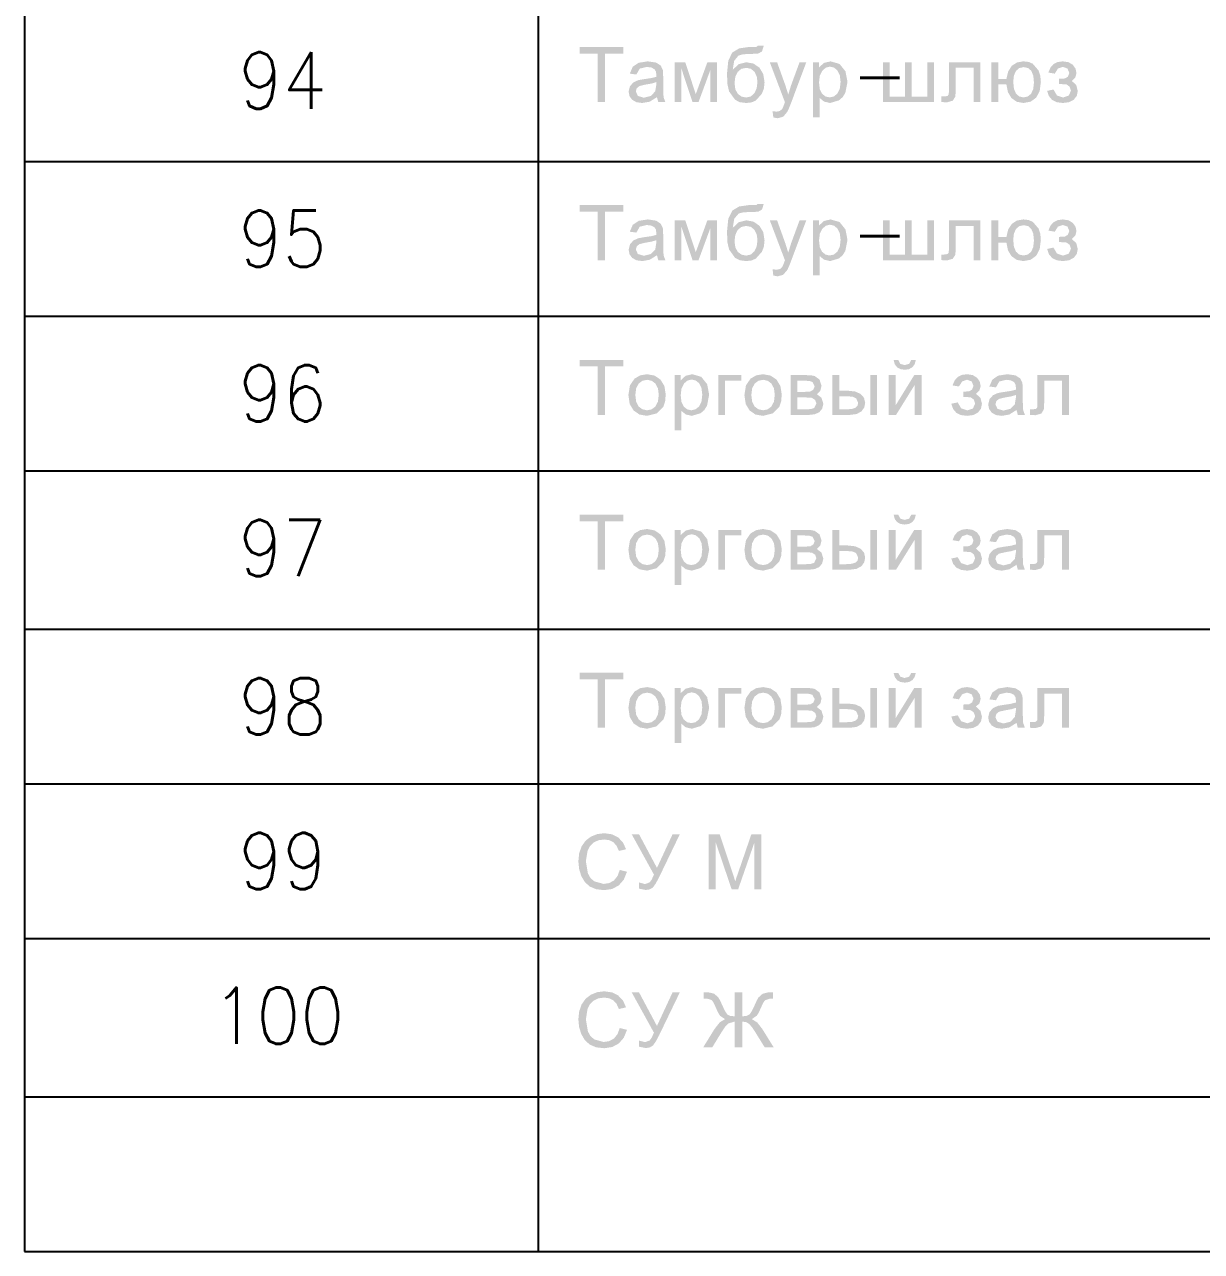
# Model space of a CAD drawing. Header units: millimetres. Extents: x 0 to 420, y 0 to 297.
# Drawn here: x 28.91 to 44.04, y 34.59 to 50.36 of the extents above; entities that cross this region are included whole.
import ezdxf

# ---------------------------------------------------------------- set-up
doc = ezdxf.new("R2010")
doc.units = ezdxf.units.MM
doc.layers.get('0').update_dxf_attribs({"linetype": 'CONTINUOUS'})
doc.styles.get("Standard").update_dxf_attribs({"font": 'STANDARD'})

msp = doc.modelspace()

# ---------------------------------------------------------------- hatches: boundary and pattern name
at = {"true_color": 0x0000fb}
for points in [[(36.281982, 49.360667), (36.281982, 49.984091), (36.048818, 49.984091), (36.048818, 50.067876), (36.609404, 50.067876), (36.609404, 49.984091), (36.375137, 49.984091), (36.375137, 49.360667)], [(37.271629, 49.872746), (37.406677, 49.872746), (37.541173, 49.463193), (37.690553, 49.872746), (37.815678, 49.872746), (37.815678, 49.360667), (37.728586, 49.360667), (37.728586, 49.772976), (37.577002, 49.360667), (37.499281, 49.360667), (37.356516, 49.792819), (37.356516, 49.360667), (37.271629, 49.360667)], [(38.538076, 49.163332), (38.528706, 49.244911), (38.578315, 49.237194), (38.624066, 49.247116), (38.652729, 49.273575), (38.663547, 49.296588), (38.679739, 49.338618), (38.687456, 49.359564), (38.492877, 49.872746), (38.586583, 49.872746), (38.692968, 49.576192), (38.729899, 49.457681), (38.765728, 49.574538), (38.87542, 49.872746), (38.961961, 49.872746), (38.767382, 49.351847), (38.739339, 49.280672), (38.718324, 49.235541), (38.665407, 49.172702), (38.5943, 49.152859)], [(39.945799, 49.872746), (40.032891, 49.872746), (40.032891, 49.432325), (40.230778, 49.432325), (40.230778, 49.872746), (40.317319, 49.872746), (40.317319, 49.432325), (40.515756, 49.432325), (40.515756, 49.872746), (40.601746, 49.872746), (40.601746, 49.360667), (39.945799, 49.360667)], [(40.795158, 49.872746), (41.198648, 49.872746), (41.198648, 49.360667), (41.112107, 49.360667), (41.112107, 49.801088), (40.88225, 49.801088), (40.88225, 49.545875), (40.880666, 49.471599), (40.876187, 49.427915), (40.844217, 49.378306), (40.769251, 49.357359), (40.699247, 49.361218), (40.699247, 49.433427), (40.737281, 49.433427), (40.775866, 49.438939), (40.7913, 49.456578), (40.794056, 49.482141), (40.795158, 49.535402)], [(42.212016, 49.592177), (42.212016, 49.659977), (42.286981, 49.664386), (42.324464, 49.687537), (42.342654, 49.736044), (42.318952, 49.792268), (42.258869, 49.813214), (42.196375, 49.791441), (42.155792, 49.726674), (42.073661, 49.740454), (42.099585, 49.803396), (42.139255, 49.848354), (42.192568, 49.875329), (42.25942, 49.884321), (42.332525, 49.873159), (42.387853, 49.839673), (42.422856, 49.790546), (42.434707, 49.732737), (42.419479, 49.676237), (42.374073, 49.632967), (42.431951, 49.58005), (42.451243, 49.503983), (42.438565, 49.44142), (42.401083, 49.392086), (42.340725, 49.35984), (42.260523, 49.349091), (42.182164, 49.358815), (42.122305, 49.388021), (42.080844, 49.43676), (42.057675, 49.505085), (42.139255, 49.522173), (42.183904, 49.446105), (42.262176, 49.419095), (42.334937, 49.4439), (42.364151, 49.50729), (42.345961, 49.559104), (42.306825, 49.587216), (42.231859, 49.592728)], [(36.281982, 47.328667), (36.281982, 47.952091), (36.048818, 47.952091), (36.048818, 48.035876), (36.609404, 48.035876), (36.609404, 47.952091), (36.375137, 47.952091), (36.375137, 47.328667)], [(37.271629, 47.840746), (37.406677, 47.840746), (37.541173, 47.431193), (37.690553, 47.840746), (37.815678, 47.840746), (37.815678, 47.328667), (37.728586, 47.328667), (37.728586, 47.740976), (37.577002, 47.328667), (37.499281, 47.328667), (37.356516, 47.760819), (37.356516, 47.328667), (37.271629, 47.328667)], [(38.538076, 47.131332), (38.528706, 47.212911), (38.578315, 47.205194), (38.624066, 47.215116), (38.652729, 47.241575), (38.663547, 47.264588), (38.679739, 47.306618), (38.687456, 47.327564), (38.492877, 47.840746), (38.586583, 47.840746), (38.692968, 47.544192), (38.729899, 47.425681), (38.765728, 47.542538), (38.87542, 47.840746), (38.961961, 47.840746), (38.767382, 47.319847), (38.739339, 47.248672), (38.718324, 47.203541), (38.665407, 47.140702), (38.5943, 47.120859)], [(39.945799, 47.840746), (40.032891, 47.840746), (40.032891, 47.400325), (40.230778, 47.400325), (40.230778, 47.840746), (40.317319, 47.840746), (40.317319, 47.400325), (40.515756, 47.400325), (40.515756, 47.840746), (40.601746, 47.840746), (40.601746, 47.328667), (39.945799, 47.328667)], [(40.795158, 47.840746), (41.198648, 47.840746), (41.198648, 47.328667), (41.112107, 47.328667), (41.112107, 47.769088), (40.88225, 47.769088), (40.88225, 47.513875), (40.880666, 47.439599), (40.876187, 47.395915), (40.844217, 47.346306), (40.769251, 47.325359), (40.699247, 47.329218), (40.699247, 47.401427), (40.737281, 47.401427), (40.775866, 47.406939), (40.7913, 47.424578), (40.794056, 47.450141), (40.795158, 47.503402)], [(42.212016, 47.560177), (42.212016, 47.627977), (42.286981, 47.632386), (42.324464, 47.655537), (42.342654, 47.704044), (42.318952, 47.760268), (42.258869, 47.781214), (42.196375, 47.759441), (42.155792, 47.694674), (42.073661, 47.708454), (42.099585, 47.771396), (42.139255, 47.816354), (42.192568, 47.843329), (42.25942, 47.852321), (42.332525, 47.841159), (42.387853, 47.807673), (42.422856, 47.758546), (42.434707, 47.700737), (42.419479, 47.644237), (42.374073, 47.600967), (42.431951, 47.54805), (42.451243, 47.471983), (42.438565, 47.40942), (42.401083, 47.360086), (42.340725, 47.32784), (42.260523, 47.317091), (42.182164, 47.326815), (42.122305, 47.356021), (42.080844, 47.40476), (42.057675, 47.473085), (42.139255, 47.490173), (42.183904, 47.414105), (42.262176, 47.387095), (42.334937, 47.4119), (42.364151, 47.47529), (42.345961, 47.527104), (42.306825, 47.555216), (42.231859, 47.560728)], [(36.281982, 45.339), (36.281982, 45.962424), (36.048818, 45.962424), (36.048818, 46.046209), (36.609404, 46.046209), (36.609404, 45.962424), (36.375137, 45.962424), (36.375137, 45.339)], [(37.830742, 45.851079), (38.125643, 45.851079), (38.125643, 45.779421), (37.917834, 45.779421), (37.917834, 45.339), (37.830742, 45.339)], [(40.980514, 45.57051), (40.980514, 45.63831), (41.055479, 45.64272), (41.092962, 45.665871), (41.111152, 45.714378), (41.08745, 45.770602), (41.027367, 45.791548), (40.964873, 45.769775), (40.92429, 45.705007), (40.842159, 45.718787), (40.868083, 45.781729), (40.907754, 45.826688), (40.961066, 45.853663), (41.027919, 45.862655), (41.101023, 45.851492), (41.156352, 45.818006), (41.191354, 45.768879), (41.203205, 45.71107), (41.187978, 45.654571), (41.142571, 45.6113), (41.200449, 45.558384), (41.219741, 45.482316), (41.207063, 45.419753), (41.169581, 45.370419), (41.109223, 45.338173), (41.029021, 45.327424), (40.950662, 45.337148), (40.890804, 45.366354), (40.849342, 45.415094), (40.826174, 45.483418), (40.907754, 45.500506), (40.952402, 45.424438), (41.030675, 45.397429), (41.103435, 45.422234), (41.132649, 45.485623), (41.114459, 45.537437), (41.075323, 45.565549), (41.000358, 45.571062)], [(41.933106, 45.851079), (42.336596, 45.851079), (42.336596, 45.339), (42.250055, 45.339), (42.250055, 45.779421), (42.020198, 45.779421), (42.020198, 45.524208), (42.018614, 45.449932), (42.014135, 45.406248), (41.982165, 45.356639), (41.907199, 45.335693), (41.837195, 45.339551), (41.837195, 45.41176), (41.875229, 45.41176), (41.913814, 45.417273), (41.929248, 45.434911), (41.932004, 45.460474), (41.933106, 45.513735)], [(36.281982, 43.349333), (36.281982, 43.972758), (36.048818, 43.972758), (36.048818, 44.056543), (36.609404, 44.056543), (36.609404, 43.972758), (36.375137, 43.972758), (36.375137, 43.349333)], [(37.830742, 43.861412), (38.125643, 43.861412), (38.125643, 43.789754), (37.917834, 43.789754), (37.917834, 43.349333), (37.830742, 43.349333)], [(40.980514, 43.580844), (40.980514, 43.648643), (41.055479, 43.653053), (41.092962, 43.676204), (41.111152, 43.724711), (41.08745, 43.780935), (41.027367, 43.801881), (40.964873, 43.780108), (40.92429, 43.71534), (40.842159, 43.729121), (40.868083, 43.792063), (40.907754, 43.837021), (40.961066, 43.863996), (41.027919, 43.872988), (41.101023, 43.861826), (41.156352, 43.828339), (41.191354, 43.779212), (41.203205, 43.721404), (41.187978, 43.664904), (41.142571, 43.621634), (41.200449, 43.568717), (41.219741, 43.492649), (41.207063, 43.430086), (41.169581, 43.380753), (41.109223, 43.348507), (41.029021, 43.337758), (40.950662, 43.347482), (40.890804, 43.376687), (40.849342, 43.425427), (40.826174, 43.493752), (40.907754, 43.510839), (40.952402, 43.434772), (41.030675, 43.407762), (41.103435, 43.432567), (41.132649, 43.495957), (41.114459, 43.547771), (41.075323, 43.575883), (41.000358, 43.581395)], [(41.933106, 43.861412), (42.336596, 43.861412), (42.336596, 43.349333), (42.250055, 43.349333), (42.250055, 43.789754), (42.020198, 43.789754), (42.020198, 43.534542), (42.018614, 43.460265), (42.014135, 43.416582), (41.982165, 43.366972), (41.907199, 43.346026), (41.837195, 43.349885), (41.837195, 43.422094), (41.875229, 43.422094), (41.913814, 43.427606), (41.929248, 43.445245), (41.932004, 43.470807), (41.933106, 43.524069)], [(36.281982, 41.317333), (36.281982, 41.940758), (36.048818, 41.940758), (36.048818, 42.024543), (36.609404, 42.024543), (36.609404, 41.940758), (36.375137, 41.940758), (36.375137, 41.317333)], [(37.830742, 41.829412), (38.125643, 41.829412), (38.125643, 41.757754), (37.917834, 41.757754), (37.917834, 41.317333), (37.830742, 41.317333)], [(40.980514, 41.548844), (40.980514, 41.616643), (41.055479, 41.621053), (41.092962, 41.644204), (41.111152, 41.692711), (41.08745, 41.748935), (41.027367, 41.769881), (40.964873, 41.748108), (40.92429, 41.68334), (40.842159, 41.697121), (40.868083, 41.760063), (40.907754, 41.805021), (40.961066, 41.831996), (41.027919, 41.840988), (41.101023, 41.829826), (41.156352, 41.796339), (41.191354, 41.747212), (41.203205, 41.689404), (41.187978, 41.632904), (41.142571, 41.589634), (41.200449, 41.536717), (41.219741, 41.460649), (41.207063, 41.398086), (41.169581, 41.348753), (41.109223, 41.316507), (41.029021, 41.305758), (40.950662, 41.315482), (40.890804, 41.344687), (40.849342, 41.393427), (40.826174, 41.461752), (40.907754, 41.478839), (40.952402, 41.402772), (41.030675, 41.375762), (41.103435, 41.400567), (41.132649, 41.463957), (41.114459, 41.515771), (41.075323, 41.543883), (41.000358, 41.549395)], [(41.933106, 41.829412), (42.336596, 41.829412), (42.336596, 41.317333), (42.250055, 41.317333), (42.250055, 41.757754), (42.020198, 41.757754), (42.020198, 41.502542), (42.018614, 41.428265), (42.014135, 41.384582), (41.982165, 41.334972), (41.907199, 41.314026), (41.837195, 41.317885), (41.837195, 41.390094), (41.875229, 41.390094), (41.913814, 41.395606), (41.929248, 41.413245), (41.932004, 41.438807), (41.933106, 41.492069)], [(36.564314, 39.491047), (36.65747, 39.467345), (36.616128, 39.365576), (36.551636, 39.291507), (36.466887, 39.245894), (36.364774, 39.230873), (36.261146, 39.242449), (36.179015, 39.277175), (36.115763, 39.334157), (36.069874, 39.412223), (36.041624, 39.503518), (36.032391, 39.601841), (36.042796, 39.70485), (36.074284, 39.794215), (36.125478, 39.8667), (36.194449, 39.919341), (36.276304, 39.951587), (36.366428, 39.962336), (36.463717, 39.948762), (36.54447, 39.908317), (36.606069, 39.842998), (36.645343, 39.756181), (36.55329, 39.734684), (36.523111, 39.801174), (36.482183, 39.846581), (36.429198, 39.872901), (36.364223, 39.881859), (36.289327, 39.872006), (36.228073, 39.842722), (36.181426, 39.797178), (36.150903, 39.737991), (36.128854, 39.602392), (36.155313, 39.444745), (36.188868, 39.385627), (36.236892, 39.343872), (36.357057, 39.310799), (36.429749, 39.32203), (36.490451, 39.355999), (36.536064, 39.412568)], [(36.7172, 39.950209), (36.811458, 39.950209), (37.042417, 39.516954), (37.243611, 39.950209), (37.336766, 39.950209), (37.071632, 39.400096), (37.026294, 39.314589), (36.990052, 39.265049), (36.951191, 39.241002), (36.899101, 39.233078), (36.810356, 39.250166), (36.810356, 39.330092), (36.889731, 39.308595), (36.948711, 39.330643), (36.974825, 39.366472), (37.003832, 39.430413)], [(37.707284, 39.243), (37.707284, 39.950209), (37.848395, 39.950209), (38.015414, 39.449706), (38.049038, 39.344975), (38.064334, 39.392379), (38.087072, 39.457974), (38.256295, 39.950209), (38.381972, 39.950209), (38.381972, 39.243), (38.292124, 39.243), (38.292124, 39.835005), (38.08652, 39.243), (38.002184, 39.243), (37.797684, 39.844927), (37.797684, 39.243)], [(36.564314, 37.459047), (36.65747, 37.435345), (36.616128, 37.333576), (36.551636, 37.259507), (36.466887, 37.213894), (36.364774, 37.198873), (36.261146, 37.210449), (36.179015, 37.245175), (36.115763, 37.302157), (36.069874, 37.380223), (36.041624, 37.471518), (36.032391, 37.569841), (36.042796, 37.67285), (36.074284, 37.762215), (36.125478, 37.8347), (36.194449, 37.887341), (36.276304, 37.919587), (36.366428, 37.930336), (36.463717, 37.916762), (36.54447, 37.876317), (36.606069, 37.810998), (36.645343, 37.724181), (36.55329, 37.702684), (36.523111, 37.769174), (36.482183, 37.814581), (36.429198, 37.840901), (36.364223, 37.849859), (36.289327, 37.840006), (36.228073, 37.810722), (36.181426, 37.765178), (36.150903, 37.705991), (36.128854, 37.570392), (36.155313, 37.412745), (36.188868, 37.353627), (36.236892, 37.311872), (36.357057, 37.278799), (36.429749, 37.29003), (36.490451, 37.323999), (36.536064, 37.380568)], [(36.7172, 37.918209), (36.811458, 37.918209), (37.042417, 37.484954), (37.243611, 37.918209), (37.336766, 37.918209), (37.071632, 37.368096), (37.026294, 37.282589), (36.990052, 37.233049), (36.951191, 37.209002), (36.899101, 37.201078), (36.810356, 37.218166), (36.810356, 37.298092), (36.889731, 37.276595), (36.948711, 37.298643), (36.974825, 37.334472), (37.003832, 37.398413)], [(38.137783, 37.918209), (38.137783, 37.608426), (38.196143, 37.614696), (38.232592, 37.633782), (38.261945, 37.67595), (38.298738, 37.752845), (38.325197, 37.812031), (38.346694, 37.850961), (38.401264, 37.898917), (38.478434, 37.91876), (38.53521, 37.917658), (38.53521, 37.836629), (38.51702, 37.837181), (38.498278, 37.837732), (38.431581, 37.815683), (38.407672, 37.781783), (38.380869, 37.723079), (38.351862, 37.658587), (38.327401, 37.618899), (38.261807, 37.572597), (38.330089, 37.531187), (38.396303, 37.446369), (38.542375, 37.211), (38.42662, 37.211), (38.308109, 37.402823), (38.264701, 37.467729), (38.228734, 37.51031), (38.18946, 37.533874), (38.137783, 37.541729), (38.137783, 37.211), (38.041872, 37.211), (38.041872, 37.541729), (37.960292, 37.517476), (37.921845, 37.47896), (37.87761, 37.412745), (37.753586, 37.211), (37.63728, 37.211), (37.782801, 37.446369), (37.849705, 37.531601), (37.917849, 37.572597), (37.855561, 37.613938), (37.829172, 37.654039), (37.798235, 37.723079), (37.770054, 37.784815), (37.746421, 37.818439), (37.681928, 37.837732), (37.643895, 37.836629), (37.643895, 37.917658), (37.659949, 37.918416), (37.697914, 37.91876), (37.778391, 37.899468), (37.831859, 37.851512), (37.85377, 37.812307), (37.881468, 37.752845), (37.91778, 37.675054), (37.947063, 37.633231), (37.983305, 37.615041), (38.041872, 37.608426), (38.041872, 37.918209)]]:
    msp.add_hatch(color=0, dxfattribs=at).paths.add_polyline_path(points, flags=0)
h = msp.add_hatch(color=0, dxfattribs=at)
h.paths.add_polyline_path([(38.338831, 50.084412), (38.41545, 50.083861), (38.392299, 50.011652), (38.3471, 49.985745), (38.306034, 49.981542), (38.23851, 49.980233), (38.148042, 49.974927), (38.091887, 49.959286), (38.035663, 49.892589), (38.01637, 49.775732), (38.092989, 49.848492), (38.192208, 49.872746), (38.284399, 49.855382), (38.359226, 49.803293), (38.408836, 49.72185), (38.425372, 49.616431), (38.416828, 49.534575), (38.391748, 49.469256), (38.312924, 49.38051), (38.258767, 49.356946), (38.188901, 49.349091), (38.107459, 49.359426), (38.046687, 49.390432), (37.969517, 49.497368), (37.949191, 49.586734), (37.942508, 49.724469), (37.959526, 49.894036), (38.010858, 49.997872), (38.098088, 50.050719), (38.222525, 50.068427), (38.291978, 50.068978), (38.323397, 50.071183)], flags=0)
h.paths.add_polyline_path([(38.334422, 49.618635), (38.324913, 49.691258), (38.296388, 49.749825), (38.250844, 49.788272), (38.190003, 49.801088), (38.125856, 49.787514), (38.078658, 49.747069), (38.049168, 49.683748), (38.039521, 49.60265), (38.05027, 49.523757), (38.082516, 49.465949), (38.130817, 49.43074), (38.189452, 49.419095), (38.247812, 49.432738), (38.294183, 49.473666), (38.324224, 49.537262)], flags=0)
h = msp.add_hatch(color=0, dxfattribs=at)
h.paths.add_polyline_path([(37.042142, 49.424056), (36.948987, 49.365628), (36.853075, 49.349091), (36.778386, 49.359426), (36.72354, 49.390432), (36.689571, 49.437286), (36.67834, 49.495714), (36.695428, 49.564065), (36.740076, 49.614226), (36.802915, 49.642889), (36.880085, 49.656118), (36.970898, 49.669347), (37.034425, 49.685884), (37.034976, 49.708484), (37.028844, 49.753614), (37.010723, 49.783449), (36.968968, 49.805291), (36.911504, 49.812663), (36.821105, 49.791166), (36.77811, 49.715098), (36.693223, 49.726674), (36.731257, 49.814868), (36.807876, 49.866131), (36.924182, 49.884321), (37.030567, 49.868887), (37.0912, 49.829751), (37.11821, 49.771322), (37.12262, 49.690845), (37.12262, 49.575089), (37.123929, 49.476353), (37.128132, 49.421852), (37.15018, 49.360667), (37.05923, 49.360667)], flags=0)
h.paths.add_polyline_path([(37.034425, 49.617533), (36.975376, 49.599618), (36.892763, 49.585011), (36.817246, 49.567372), (36.783071, 49.53926), (36.770944, 49.497919), (36.796851, 49.440042), (36.874022, 49.416891), (36.963318, 49.438939), (37.020645, 49.499022), (37.034425, 49.586114)], flags=0)
h = msp.add_hatch(color=0, dxfattribs=at)
h.paths.add_polyline_path([(39.046717, 49.164434), (39.046717, 49.872746), (39.126092, 49.872746), (39.126092, 49.8066), (39.188931, 49.864477), (39.274369, 49.884321), (39.390124, 49.850697), (39.465641, 49.755337), (39.491548, 49.62084), (39.463436, 49.479178), (39.428778, 49.423505), (39.381305, 49.382715), (39.268306, 49.349091), (39.190033, 49.367281), (39.133809, 49.413583), (39.133809, 49.164434)], flags=0)
h.paths.add_polyline_path([(39.125541, 49.613674), (39.135463, 49.527616), (39.165229, 49.467602), (39.209395, 49.432394), (39.262243, 49.420749), (39.315986, 49.432807), (39.361461, 49.469256), (39.392467, 49.531681), (39.402802, 49.621391), (39.392605, 49.706623), (39.362564, 49.767464), (39.31826, 49.804188), (39.266101, 49.816522), (39.213942, 49.80343), (39.167985, 49.764707), (39.136014, 49.700973)], flags=0)
h = msp.add_hatch(color=0, dxfattribs=at)
h.paths.add_polyline_path([(41.342394, 49.872746), (41.428935, 49.872746), (41.428935, 49.658874), (41.534217, 49.658874), (41.557092, 49.755475), (41.603119, 49.826444), (41.668782, 49.869852), (41.751396, 49.884321), (41.820849, 49.876466), (41.873765, 49.852902), (41.947628, 49.766912), (41.96947, 49.702076), (41.976843, 49.618635), (41.961684, 49.502122), (41.91676, 49.417442), (41.845653, 49.36611), (41.753049, 49.349091), (41.666646, 49.36487), (41.59926, 49.412481), (41.553923, 49.488066), (41.534217, 49.587216), (41.428935, 49.587216), (41.428935, 49.360667), (41.342394, 49.360667)], flags=0)
h.paths.add_polyline_path([(41.756356, 49.810458), (41.699306, 49.798125), (41.657138, 49.7614), (41.630611, 49.702765), (41.62186, 49.624699), (41.630611, 49.53299), (41.657138, 49.469807), (41.698892, 49.432876), (41.753049, 49.420749), (41.806724, 49.43198), (41.850063, 49.465949), (41.878588, 49.52548), (41.888097, 49.613123), (41.879829, 49.699182), (41.855024, 49.760849), (41.813958, 49.798056)], flags=0)
h = msp.add_hatch(color=0, dxfattribs=at)
h.paths.add_polyline_path([(38.338831, 48.052412), (38.41545, 48.051861), (38.392299, 47.979652), (38.3471, 47.953745), (38.306034, 47.949542), (38.23851, 47.948233), (38.148042, 47.942927), (38.091887, 47.927286), (38.035663, 47.860589), (38.01637, 47.743732), (38.092989, 47.816492), (38.192208, 47.840746), (38.284399, 47.823382), (38.359226, 47.771293), (38.408836, 47.68985), (38.425372, 47.584431), (38.416828, 47.502575), (38.391748, 47.437256), (38.312924, 47.34851), (38.258767, 47.324946), (38.188901, 47.317091), (38.107459, 47.327426), (38.046687, 47.358432), (37.969517, 47.465368), (37.949191, 47.554734), (37.942508, 47.692469), (37.959526, 47.862036), (38.010858, 47.965872), (38.098088, 48.018719), (38.222525, 48.036427), (38.291978, 48.036978), (38.323397, 48.039183)], flags=0)
h.paths.add_polyline_path([(38.334422, 47.586635), (38.324913, 47.659258), (38.296388, 47.717825), (38.250844, 47.756272), (38.190003, 47.769088), (38.125856, 47.755514), (38.078658, 47.715069), (38.049168, 47.651748), (38.039521, 47.57065), (38.05027, 47.491757), (38.082516, 47.433949), (38.130817, 47.39874), (38.189452, 47.387095), (38.247812, 47.400738), (38.294183, 47.441666), (38.324224, 47.505262)], flags=0)
h = msp.add_hatch(color=0, dxfattribs=at)
h.paths.add_polyline_path([(37.042142, 47.392056), (36.948987, 47.333628), (36.853075, 47.317091), (36.778386, 47.327426), (36.72354, 47.358432), (36.689571, 47.405286), (36.67834, 47.463714), (36.695428, 47.532065), (36.740076, 47.582226), (36.802915, 47.610889), (36.880085, 47.624118), (36.970898, 47.637347), (37.034425, 47.653884), (37.034976, 47.676484), (37.028844, 47.721614), (37.010723, 47.751449), (36.968968, 47.773291), (36.911504, 47.780663), (36.821105, 47.759166), (36.77811, 47.683098), (36.693223, 47.694674), (36.731257, 47.782868), (36.807876, 47.834131), (36.924182, 47.852321), (37.030567, 47.836887), (37.0912, 47.797751), (37.11821, 47.739322), (37.12262, 47.658845), (37.12262, 47.543089), (37.123929, 47.444353), (37.128132, 47.389852), (37.15018, 47.328667), (37.05923, 47.328667)], flags=0)
h.paths.add_polyline_path([(37.034425, 47.585533), (36.975376, 47.567618), (36.892763, 47.553011), (36.817246, 47.535372), (36.783071, 47.50726), (36.770944, 47.465919), (36.796851, 47.408042), (36.874022, 47.384891), (36.963318, 47.406939), (37.020645, 47.467022), (37.034425, 47.554114)], flags=0)
h = msp.add_hatch(color=0, dxfattribs=at)
h.paths.add_polyline_path([(39.046717, 47.132434), (39.046717, 47.840746), (39.126092, 47.840746), (39.126092, 47.7746), (39.188931, 47.832477), (39.274369, 47.852321), (39.390124, 47.818697), (39.465641, 47.723337), (39.491548, 47.58884), (39.463436, 47.447178), (39.428778, 47.391505), (39.381305, 47.350715), (39.268306, 47.317091), (39.190033, 47.335281), (39.133809, 47.381583), (39.133809, 47.132434)], flags=0)
h.paths.add_polyline_path([(39.125541, 47.581674), (39.135463, 47.495616), (39.165229, 47.435602), (39.209395, 47.400394), (39.262243, 47.388749), (39.315986, 47.400807), (39.361461, 47.437256), (39.392467, 47.499681), (39.402802, 47.589391), (39.392605, 47.674623), (39.362564, 47.735464), (39.31826, 47.772188), (39.266101, 47.784522), (39.213942, 47.77143), (39.167985, 47.732707), (39.136014, 47.668973)], flags=0)
h = msp.add_hatch(color=0, dxfattribs=at)
h.paths.add_polyline_path([(41.342394, 47.840746), (41.428935, 47.840746), (41.428935, 47.626874), (41.534217, 47.626874), (41.557092, 47.723475), (41.603119, 47.794444), (41.668782, 47.837852), (41.751396, 47.852321), (41.820849, 47.844466), (41.873765, 47.820902), (41.947628, 47.734912), (41.96947, 47.670076), (41.976843, 47.586635), (41.961684, 47.470122), (41.91676, 47.385442), (41.845653, 47.33411), (41.753049, 47.317091), (41.666646, 47.33287), (41.59926, 47.380481), (41.553923, 47.456066), (41.534217, 47.555216), (41.428935, 47.555216), (41.428935, 47.328667), (41.342394, 47.328667)], flags=0)
h.paths.add_polyline_path([(41.756356, 47.778458), (41.699306, 47.766125), (41.657138, 47.7294), (41.630611, 47.670765), (41.62186, 47.592699), (41.630611, 47.50099), (41.657138, 47.437807), (41.698892, 47.400876), (41.753049, 47.388749), (41.806724, 47.39998), (41.850063, 47.433949), (41.878588, 47.49348), (41.888097, 47.581123), (41.879829, 47.667182), (41.855024, 47.728849), (41.813958, 47.766056)], flags=0)
h = msp.add_hatch(color=0, dxfattribs=at)
h.paths.add_polyline_path([(40.021957, 45.851079), (40.109049, 45.851079), (40.109049, 45.460819), (40.349379, 45.851079), (40.443086, 45.851079), (40.443086, 45.339), (40.356545, 45.339), (40.356545, 45.727056), (40.115664, 45.339), (40.021957, 45.339)], flags=0)
h.paths.add_polyline_path([(40.310794, 46.045107), (40.369774, 46.045107), (40.35496, 45.991777), (40.325677, 45.952503), (40.282613, 45.927974), (40.227561, 45.919981), (40.171819, 45.927905), (40.128893, 45.951951), (40.099197, 45.991294), (40.084796, 46.045107), (40.144327, 46.045107), (40.170786, 45.996049), (40.224805, 45.980063), (40.283785, 45.995497)], flags=0)
h = msp.add_hatch(color=0, dxfattribs=at)
h.paths.add_polyline_path([(36.675584, 45.595315), (36.695152, 45.718994), (36.754408, 45.805879), (36.827651, 45.848323), (36.915363, 45.862655), (37.011343, 45.845291), (37.087893, 45.793201), (37.13826, 45.710864), (37.155141, 45.602481), (37.1477, 45.513735), (37.125376, 45.446487), (37.039386, 45.358844), (36.915363, 45.327424), (36.818211, 45.344512), (36.74173, 45.396326), (36.69212, 45.480318)], flags=0)
h.paths.add_polyline_path([(36.76433, 45.595315), (36.775078, 45.508843), (36.807324, 45.447589), (36.855762, 45.41114), (36.915363, 45.399082), (36.97448, 45.411209), (37.02285, 45.448141), (37.055096, 45.510083), (37.065844, 45.598071), (37.055096, 45.681167), (37.02285, 45.741938), (36.97448, 45.778663), (36.915363, 45.790997), (36.855762, 45.778663), (36.807324, 45.741938), (36.775078, 45.680822)], flags=0)
h = msp.add_hatch(color=0, dxfattribs=at)
h.paths.add_polyline_path([(37.268873, 45.142767), (37.268873, 45.851079), (37.348248, 45.851079), (37.348248, 45.784933), (37.411086, 45.842811), (37.496525, 45.862655), (37.61228, 45.82903), (37.687796, 45.73367), (37.713704, 45.599174), (37.685592, 45.457511), (37.650934, 45.401839), (37.60346, 45.361049), (37.490461, 45.327424), (37.412189, 45.345615), (37.355965, 45.391917), (37.355965, 45.142767)], flags=0)
h.paths.add_polyline_path([(37.347697, 45.592008), (37.357618, 45.505949), (37.387384, 45.445936), (37.43155, 45.410727), (37.484398, 45.399082), (37.538141, 45.41114), (37.583617, 45.447589), (37.614623, 45.510015), (37.624958, 45.599725), (37.61476, 45.684956), (37.584719, 45.745797), (37.540415, 45.782522), (37.488256, 45.794855), (37.436098, 45.781764), (37.39014, 45.743041), (37.35817, 45.679307)], flags=0)
h = msp.add_hatch(color=0, dxfattribs=at)
h.paths.add_polyline_path([(38.166712, 45.595315), (38.18628, 45.718994), (38.245536, 45.805879), (38.318779, 45.848323), (38.406491, 45.862655), (38.502471, 45.845291), (38.579021, 45.793201), (38.629388, 45.710864), (38.646269, 45.602481), (38.638828, 45.513735), (38.616504, 45.446487), (38.530514, 45.358844), (38.406491, 45.327424), (38.309339, 45.344512), (38.232858, 45.396326), (38.183248, 45.480318)], flags=0)
h.paths.add_polyline_path([(38.255458, 45.595315), (38.266206, 45.508843), (38.298452, 45.447589), (38.34689, 45.41114), (38.406491, 45.399082), (38.465608, 45.411209), (38.513978, 45.448141), (38.546224, 45.510083), (38.556972, 45.598071), (38.546224, 45.681167), (38.513978, 45.741938), (38.465608, 45.778663), (38.406491, 45.790997), (38.34689, 45.778663), (38.298452, 45.741938), (38.266206, 45.680822)], flags=0)
h = msp.add_hatch(color=0, dxfattribs=at)
h.paths.add_polyline_path([(38.760552, 45.851079), (38.960643, 45.851079), (39.024791, 45.84791), (39.070335, 45.838952), (39.132071, 45.793753), (39.157978, 45.71548), (39.142544, 45.650988), (39.097345, 45.605788), (39.156876, 45.560589), (39.181129, 45.482316), (39.165489, 45.418788), (39.128764, 45.374278), (39.070886, 45.347751), (38.991511, 45.339), (38.760552, 45.339)], flags=0)
h.paths.add_polyline_path([(38.847644, 45.635554), (38.940248, 45.635554), (39.015765, 45.641066), (39.053247, 45.664768), (39.069784, 45.707212), (39.041121, 45.763436), (39.002191, 45.775356), (38.943004, 45.779421), (38.847644, 45.779421)], flags=0)
h.paths.add_polyline_path([(38.847644, 45.410658), (38.961746, 45.410658), (39.023826, 45.414861), (39.063169, 45.427746), (39.091832, 45.486726), (39.075847, 45.531925), (39.034506, 45.558935), (38.952375, 45.564447), (38.847644, 45.564447)], flags=0)
h = msp.add_hatch(color=0, dxfattribs=at)
h.paths.add_polyline_path([(39.783906, 45.851079), (39.870446, 45.851079), (39.870446, 45.339), (39.783906, 45.339)], flags=0)
h.paths.add_polyline_path([(39.298285, 45.851079), (39.384826, 45.851079), (39.384826, 45.650988), (39.495069, 45.650988), (39.590153, 45.640377), (39.660433, 45.609095), (39.704117, 45.559624), (39.718862, 45.494443), (39.706598, 45.434567), (39.670355, 45.3842), (39.607103, 45.350231), (39.514912, 45.339), (39.298285, 45.339)], flags=0)
h.paths.add_polyline_path([(39.384826, 45.410658), (39.476327, 45.410658), (39.546607, 45.415619), (39.593736, 45.430502), (39.620057, 45.456409), (39.629014, 45.493891), (39.602556, 45.552872), (39.560732, 45.572715), (39.487903, 45.57933), (39.384826, 45.57933)], flags=0)
h = msp.add_hatch(color=0, dxfattribs=at)
h.paths.add_polyline_path([(41.663932, 45.40239), (41.570777, 45.343961), (41.474865, 45.327424), (41.400176, 45.33776), (41.34533, 45.368766), (41.311361, 45.415619), (41.30013, 45.474048), (41.317218, 45.542398), (41.361866, 45.592559), (41.424705, 45.621222), (41.501875, 45.634451), (41.592688, 45.647681), (41.656215, 45.664217), (41.656766, 45.686817), (41.650634, 45.731948), (41.632513, 45.761782), (41.590758, 45.783624), (41.533294, 45.790997), (41.442895, 45.769499), (41.3999, 45.693431), (41.315013, 45.705007), (41.353047, 45.793201), (41.429666, 45.844464), (41.545972, 45.862655), (41.652357, 45.84722), (41.71299, 45.808084), (41.74, 45.749655), (41.74441, 45.669178), (41.74441, 45.553423), (41.745719, 45.454686), (41.749922, 45.400185), (41.77197, 45.339), (41.68102, 45.339)], flags=0)
h.paths.add_polyline_path([(41.656215, 45.595866), (41.597166, 45.577952), (41.514553, 45.563345), (41.439036, 45.545706), (41.404861, 45.517594), (41.392734, 45.476253), (41.418641, 45.418375), (41.495812, 45.395224), (41.585108, 45.417273), (41.642435, 45.477355), (41.656215, 45.564447)], flags=0)
h = msp.add_hatch(color=0, dxfattribs=at)
h.paths.add_polyline_path([(40.021957, 43.861412), (40.109049, 43.861412), (40.109049, 43.471152), (40.349379, 43.861412), (40.443086, 43.861412), (40.443086, 43.349333), (40.356545, 43.349333), (40.356545, 43.737389), (40.115664, 43.349333), (40.021957, 43.349333)], flags=0)
h.paths.add_polyline_path([(40.310794, 44.05544), (40.369774, 44.05544), (40.35496, 44.00211), (40.325677, 43.962836), (40.282613, 43.938307), (40.227561, 43.930314), (40.171819, 43.938238), (40.128893, 43.962285), (40.099197, 44.001628), (40.084796, 44.05544), (40.144327, 44.05544), (40.170786, 44.006382), (40.224805, 43.990397), (40.283785, 44.005831)], flags=0)
h = msp.add_hatch(color=0, dxfattribs=at)
h.paths.add_polyline_path([(36.675584, 43.605648), (36.695152, 43.729327), (36.754408, 43.816213), (36.827651, 43.858656), (36.915363, 43.872988), (37.011343, 43.855625), (37.087893, 43.803535), (37.13826, 43.721197), (37.155141, 43.612814), (37.1477, 43.524069), (37.125376, 43.45682), (37.039386, 43.369177), (36.915363, 43.337758), (36.818211, 43.354845), (36.74173, 43.40666), (36.69212, 43.490651)], flags=0)
h.paths.add_polyline_path([(36.76433, 43.605648), (36.775078, 43.519177), (36.807324, 43.457923), (36.855762, 43.421474), (36.915363, 43.409416), (36.97448, 43.421543), (37.02285, 43.458474), (37.055096, 43.520417), (37.065844, 43.608405), (37.055096, 43.6915), (37.02285, 43.752272), (36.97448, 43.788996), (36.915363, 43.80133), (36.855762, 43.788996), (36.807324, 43.752272), (36.775078, 43.691156)], flags=0)
h = msp.add_hatch(color=0, dxfattribs=at)
h.paths.add_polyline_path([(37.268873, 43.153101), (37.268873, 43.861412), (37.348248, 43.861412), (37.348248, 43.795266), (37.411086, 43.853144), (37.496525, 43.872988), (37.61228, 43.839364), (37.687796, 43.744003), (37.713704, 43.609507), (37.685592, 43.467845), (37.650934, 43.412172), (37.60346, 43.371382), (37.490461, 43.337758), (37.412189, 43.355948), (37.355965, 43.40225), (37.355965, 43.153101)], flags=0)
h.paths.add_polyline_path([(37.347697, 43.602341), (37.357618, 43.516283), (37.387384, 43.456269), (37.43155, 43.42106), (37.484398, 43.409416), (37.538141, 43.421474), (37.583617, 43.457923), (37.614623, 43.520348), (37.624958, 43.610058), (37.61476, 43.69529), (37.584719, 43.75613), (37.540415, 43.792855), (37.488256, 43.805188), (37.436098, 43.792097), (37.39014, 43.753374), (37.35817, 43.68964)], flags=0)
h = msp.add_hatch(color=0, dxfattribs=at)
h.paths.add_polyline_path([(38.166712, 43.605648), (38.18628, 43.729327), (38.245536, 43.816213), (38.318779, 43.858656), (38.406491, 43.872988), (38.502471, 43.855625), (38.579021, 43.803535), (38.629388, 43.721197), (38.646269, 43.612814), (38.638828, 43.524069), (38.616504, 43.45682), (38.530514, 43.369177), (38.406491, 43.337758), (38.309339, 43.354845), (38.232858, 43.40666), (38.183248, 43.490651)], flags=0)
h.paths.add_polyline_path([(38.255458, 43.605648), (38.266206, 43.519177), (38.298452, 43.457923), (38.34689, 43.421474), (38.406491, 43.409416), (38.465608, 43.421543), (38.513978, 43.458474), (38.546224, 43.520417), (38.556972, 43.608405), (38.546224, 43.6915), (38.513978, 43.752272), (38.465608, 43.788996), (38.406491, 43.80133), (38.34689, 43.788996), (38.298452, 43.752272), (38.266206, 43.691156)], flags=0)
h = msp.add_hatch(color=0, dxfattribs=at)
h.paths.add_polyline_path([(38.760552, 43.861412), (38.960643, 43.861412), (39.024791, 43.858243), (39.070335, 43.849286), (39.132071, 43.804086), (39.157978, 43.725813), (39.142544, 43.661321), (39.097345, 43.616122), (39.156876, 43.570922), (39.181129, 43.492649), (39.165489, 43.429122), (39.128764, 43.384611), (39.070886, 43.358084), (38.991511, 43.349333), (38.760552, 43.349333)], flags=0)
h.paths.add_polyline_path([(38.847644, 43.645887), (38.940248, 43.645887), (39.015765, 43.651399), (39.053247, 43.675102), (39.069784, 43.717545), (39.041121, 43.773769), (39.002191, 43.785689), (38.943004, 43.789754), (38.847644, 43.789754)], flags=0)
h.paths.add_polyline_path([(38.847644, 43.420991), (38.961746, 43.420991), (39.023826, 43.425194), (39.063169, 43.438079), (39.091832, 43.497059), (39.075847, 43.542259), (39.034506, 43.569268), (38.952375, 43.57478), (38.847644, 43.57478)], flags=0)
h = msp.add_hatch(color=0, dxfattribs=at)
h.paths.add_polyline_path([(39.783906, 43.861412), (39.870446, 43.861412), (39.870446, 43.349333), (39.783906, 43.349333)], flags=0)
h.paths.add_polyline_path([(39.298285, 43.861412), (39.384826, 43.861412), (39.384826, 43.661321), (39.495069, 43.661321), (39.590153, 43.65071), (39.660433, 43.619429), (39.704117, 43.569957), (39.718862, 43.504776), (39.706598, 43.4449), (39.670355, 43.394533), (39.607103, 43.360564), (39.514912, 43.349333), (39.298285, 43.349333)], flags=0)
h.paths.add_polyline_path([(39.384826, 43.420991), (39.476327, 43.420991), (39.546607, 43.425952), (39.593736, 43.440835), (39.620057, 43.466742), (39.629014, 43.504225), (39.602556, 43.563205), (39.560732, 43.583049), (39.487903, 43.589663), (39.384826, 43.589663)], flags=0)
h = msp.add_hatch(color=0, dxfattribs=at)
h.paths.add_polyline_path([(41.663932, 43.412723), (41.570777, 43.354294), (41.474865, 43.337758), (41.400176, 43.348093), (41.34533, 43.379099), (41.311361, 43.425952), (41.30013, 43.484381), (41.317218, 43.552732), (41.361866, 43.602892), (41.424705, 43.631556), (41.501875, 43.644785), (41.592688, 43.658014), (41.656215, 43.67455), (41.656766, 43.69715), (41.650634, 43.742281), (41.632513, 43.772115), (41.590758, 43.793957), (41.533294, 43.80133), (41.442895, 43.779832), (41.3999, 43.703765), (41.315013, 43.71534), (41.353047, 43.803535), (41.429666, 43.854798), (41.545972, 43.872988), (41.652357, 43.857554), (41.71299, 43.818418), (41.74, 43.759989), (41.74441, 43.679511), (41.74441, 43.563756), (41.745719, 43.46502), (41.749922, 43.410518), (41.77197, 43.349333), (41.68102, 43.349333)], flags=0)
h.paths.add_polyline_path([(41.656215, 43.6062), (41.597166, 43.588285), (41.514553, 43.573678), (41.439036, 43.556039), (41.404861, 43.527927), (41.392734, 43.486586), (41.418641, 43.428708), (41.495812, 43.405557), (41.585108, 43.427606), (41.642435, 43.487688), (41.656215, 43.57478)], flags=0)
h = msp.add_hatch(color=0, dxfattribs=at)
h.paths.add_polyline_path([(40.021957, 41.829412), (40.109049, 41.829412), (40.109049, 41.439152), (40.349379, 41.829412), (40.443086, 41.829412), (40.443086, 41.317333), (40.356545, 41.317333), (40.356545, 41.705389), (40.115664, 41.317333), (40.021957, 41.317333)], flags=0)
h.paths.add_polyline_path([(40.310794, 42.02344), (40.369774, 42.02344), (40.35496, 41.97011), (40.325677, 41.930836), (40.282613, 41.906307), (40.227561, 41.898314), (40.171819, 41.906238), (40.128893, 41.930285), (40.099197, 41.969628), (40.084796, 42.02344), (40.144327, 42.02344), (40.170786, 41.974382), (40.224805, 41.958397), (40.283785, 41.973831)], flags=0)
h = msp.add_hatch(color=0, dxfattribs=at)
h.paths.add_polyline_path([(36.675584, 41.573648), (36.695152, 41.697327), (36.754408, 41.784213), (36.827651, 41.826656), (36.915363, 41.840988), (37.011343, 41.823625), (37.087893, 41.771535), (37.13826, 41.689197), (37.155141, 41.580814), (37.1477, 41.492069), (37.125376, 41.42482), (37.039386, 41.337177), (36.915363, 41.305758), (36.818211, 41.322845), (36.74173, 41.37466), (36.69212, 41.458651)], flags=0)
h.paths.add_polyline_path([(36.76433, 41.573648), (36.775078, 41.487177), (36.807324, 41.425923), (36.855762, 41.389474), (36.915363, 41.377416), (36.97448, 41.389543), (37.02285, 41.426474), (37.055096, 41.488417), (37.065844, 41.576405), (37.055096, 41.6595), (37.02285, 41.720272), (36.97448, 41.756996), (36.915363, 41.76933), (36.855762, 41.756996), (36.807324, 41.720272), (36.775078, 41.659156)], flags=0)
h = msp.add_hatch(color=0, dxfattribs=at)
h.paths.add_polyline_path([(37.268873, 41.121101), (37.268873, 41.829412), (37.348248, 41.829412), (37.348248, 41.763266), (37.411086, 41.821144), (37.496525, 41.840988), (37.61228, 41.807364), (37.687796, 41.712003), (37.713704, 41.577507), (37.685592, 41.435845), (37.650934, 41.380172), (37.60346, 41.339382), (37.490461, 41.305758), (37.412189, 41.323948), (37.355965, 41.37025), (37.355965, 41.121101)], flags=0)
h.paths.add_polyline_path([(37.347697, 41.570341), (37.357618, 41.484283), (37.387384, 41.424269), (37.43155, 41.38906), (37.484398, 41.377416), (37.538141, 41.389474), (37.583617, 41.425923), (37.614623, 41.488348), (37.624958, 41.578058), (37.61476, 41.66329), (37.584719, 41.72413), (37.540415, 41.760855), (37.488256, 41.773188), (37.436098, 41.760097), (37.39014, 41.721374), (37.35817, 41.65764)], flags=0)
h = msp.add_hatch(color=0, dxfattribs=at)
h.paths.add_polyline_path([(38.166712, 41.573648), (38.18628, 41.697327), (38.245536, 41.784213), (38.318779, 41.826656), (38.406491, 41.840988), (38.502471, 41.823625), (38.579021, 41.771535), (38.629388, 41.689197), (38.646269, 41.580814), (38.638828, 41.492069), (38.616504, 41.42482), (38.530514, 41.337177), (38.406491, 41.305758), (38.309339, 41.322845), (38.232858, 41.37466), (38.183248, 41.458651)], flags=0)
h.paths.add_polyline_path([(38.255458, 41.573648), (38.266206, 41.487177), (38.298452, 41.425923), (38.34689, 41.389474), (38.406491, 41.377416), (38.465608, 41.389543), (38.513978, 41.426474), (38.546224, 41.488417), (38.556972, 41.576405), (38.546224, 41.6595), (38.513978, 41.720272), (38.465608, 41.756996), (38.406491, 41.76933), (38.34689, 41.756996), (38.298452, 41.720272), (38.266206, 41.659156)], flags=0)
h = msp.add_hatch(color=0, dxfattribs=at)
h.paths.add_polyline_path([(38.760552, 41.829412), (38.960643, 41.829412), (39.024791, 41.826243), (39.070335, 41.817286), (39.132071, 41.772086), (39.157978, 41.693813), (39.142544, 41.629321), (39.097345, 41.584122), (39.156876, 41.538922), (39.181129, 41.460649), (39.165489, 41.397122), (39.128764, 41.352611), (39.070886, 41.326084), (38.991511, 41.317333), (38.760552, 41.317333)], flags=0)
h.paths.add_polyline_path([(38.847644, 41.613887), (38.940248, 41.613887), (39.015765, 41.619399), (39.053247, 41.643102), (39.069784, 41.685545), (39.041121, 41.741769), (39.002191, 41.753689), (38.943004, 41.757754), (38.847644, 41.757754)], flags=0)
h.paths.add_polyline_path([(38.847644, 41.388991), (38.961746, 41.388991), (39.023826, 41.393194), (39.063169, 41.406079), (39.091832, 41.465059), (39.075847, 41.510259), (39.034506, 41.537268), (38.952375, 41.54278), (38.847644, 41.54278)], flags=0)
h = msp.add_hatch(color=0, dxfattribs=at)
h.paths.add_polyline_path([(39.783906, 41.829412), (39.870446, 41.829412), (39.870446, 41.317333), (39.783906, 41.317333)], flags=0)
h.paths.add_polyline_path([(39.298285, 41.829412), (39.384826, 41.829412), (39.384826, 41.629321), (39.495069, 41.629321), (39.590153, 41.61871), (39.660433, 41.587429), (39.704117, 41.537957), (39.718862, 41.472776), (39.706598, 41.4129), (39.670355, 41.362533), (39.607103, 41.328564), (39.514912, 41.317333), (39.298285, 41.317333)], flags=0)
h.paths.add_polyline_path([(39.384826, 41.388991), (39.476327, 41.388991), (39.546607, 41.393952), (39.593736, 41.408835), (39.620057, 41.434742), (39.629014, 41.472225), (39.602556, 41.531205), (39.560732, 41.551049), (39.487903, 41.557663), (39.384826, 41.557663)], flags=0)
h = msp.add_hatch(color=0, dxfattribs=at)
h.paths.add_polyline_path([(41.663932, 41.380723), (41.570777, 41.322294), (41.474865, 41.305758), (41.400176, 41.316093), (41.34533, 41.347099), (41.311361, 41.393952), (41.30013, 41.452381), (41.317218, 41.520732), (41.361866, 41.570892), (41.424705, 41.599556), (41.501875, 41.612785), (41.592688, 41.626014), (41.656215, 41.64255), (41.656766, 41.66515), (41.650634, 41.710281), (41.632513, 41.740115), (41.590758, 41.761957), (41.533294, 41.76933), (41.442895, 41.747832), (41.3999, 41.671765), (41.315013, 41.68334), (41.353047, 41.771535), (41.429666, 41.822798), (41.545972, 41.840988), (41.652357, 41.825554), (41.71299, 41.786418), (41.74, 41.727989), (41.74441, 41.647511), (41.74441, 41.531756), (41.745719, 41.43302), (41.749922, 41.378518), (41.77197, 41.317333), (41.68102, 41.317333)], flags=0)
h.paths.add_polyline_path([(41.656215, 41.5742), (41.597166, 41.556285), (41.514553, 41.541678), (41.439036, 41.524039), (41.404861, 41.495927), (41.392734, 41.454586), (41.418641, 41.396708), (41.495812, 41.373557), (41.585108, 41.395606), (41.642435, 41.455688), (41.656215, 41.54278)], flags=0)

# ---------------------------------------------------------------- linework, layer by layer
at = {"color": 0, "true_color": 0x000007}
for points in [[(28.913667, 241.3), (28.913667, 34.586333)], [(35.517667, 241.3), (35.517667, 34.586333)], [(28.913667, 48.598667), (77.681667, 48.598667)], [(28.913667, 46.609), (77.681667, 46.609)], [(28.913667, 44.619333), (77.681667, 44.619333)], [(28.913667, 42.587333), (77.681667, 42.587333)], [(28.913667, 40.597667), (77.681667, 40.597667)], [(28.913667, 38.608), (77.681667, 38.608)], [(28.913667, 36.576), (77.681667, 36.576)], [(28.913667, 34.586333), (77.681667, 34.586333)]]:
    msp.add_lwpolyline(points, dxfattribs=at)

# ---------------------------------------------------------------- texts
at = {"color": 0, "true_color": 0x0000fb, "char_height": 0.724708, "attachment_point": 1}
for s, insert, width in [('94', (31.665332, 50.000701), 0.96627736), ('-', (39.539335, 50.085382), 0.32209244), ('95', (31.665332, 47.968715), 0.88575423), ('-', (39.539335, 48.053378), 0.32209244), ('96', (31.665332, 45.979035), 0.88575423), ('97', (31.665332, 43.989371), 0.88575423), ('98', (31.665332, 41.957368), 0.88575423), ('99', (31.665332, 39.967705), 0.88575423), ('100', (31.326667, 37.978041), 1.28836977)]:
    msp.add_mtext(s, dxfattribs=dict(at, insert=insert, width=width))

doc.saveas('drawing.dxf')
